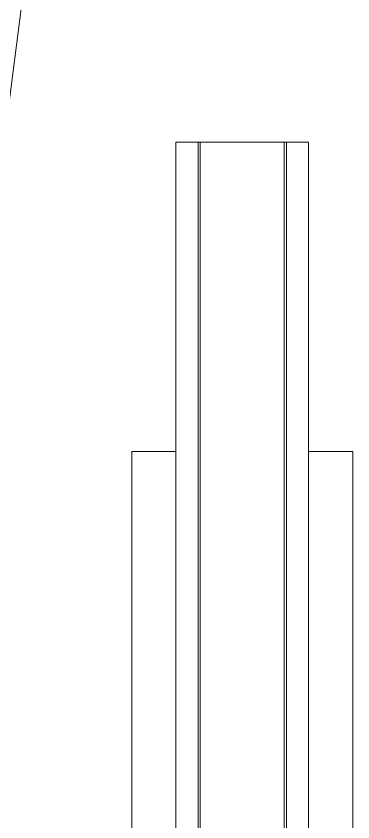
# Model space of a CAD drawing. Extents: x -1133 to 23780, y -1311 to 8245.
# Drawn here: x 4637.9 to 4714, y 1150.4 to 1332.8 of the extents above; entities that cross this region are included whole.
import ezdxf

# ---------------------------------------------------------------- set-up
doc = ezdxf.new("R2010")
doc.units = 0
doc.header["$MEASUREMENT"] = 0
doc.layers.get('0').update_dxf_attribs({"color": 9, "lineweight": 9})
for name, color, linetype, lineweight in [('04', 9, 'Continuous', 9), ('05', 9, 'Continuous', 9), ('06D', 9, 'Continuous', 9)]:
    doc.layers.add(name, color=color, linetype=linetype, lineweight=lineweight)

# ---------------------------------------------------------------- blocks, each defined once
blk = doc.blocks.new('p-audi-presentation')
for p, q in [((-70, 35), (142.5, 35)), ((-70, 34.5), (142.5, 34.5)), ((142.5, 15.5), (-70, 15.5)), ((142.5, 15), (-70, 15))]:
    blk.add_line(p, q)
for points in [[(0, 10), (0, 0), (260, 0), (260, 50), (0, 50), (0, 40)], [(-70, 40), (142.5, 40), (142.5, 10), (-70, 10), (-70, 40)]]:
    blk.add_lwpolyline(points)
blk = doc.blocks.new('p-audi_arac')
at = {"layer": '06D', "lineweight": 0, "flags": 128}
blk.add_lwpolyline([(695.6, 0.8), (-4.4, 0.8), (-4.4, 400.8), (695.6, 400.8)], close=True, dxfattribs=at)

msp = doc.modelspace()

# ---------------------------------------------------------------- block references
at = {"layer": '04', "rotation": 172.6899395192608}
msp.add_blockref('p-audi_arac', (4662.64, 1553.66), dxfattribs=at)
at = {"layer": '05', "rotation": 270}
msp.add_blockref('p-audi-presentation', (4664, 1234.28), dxfattribs=at)

doc.saveas('drawing.dxf')
